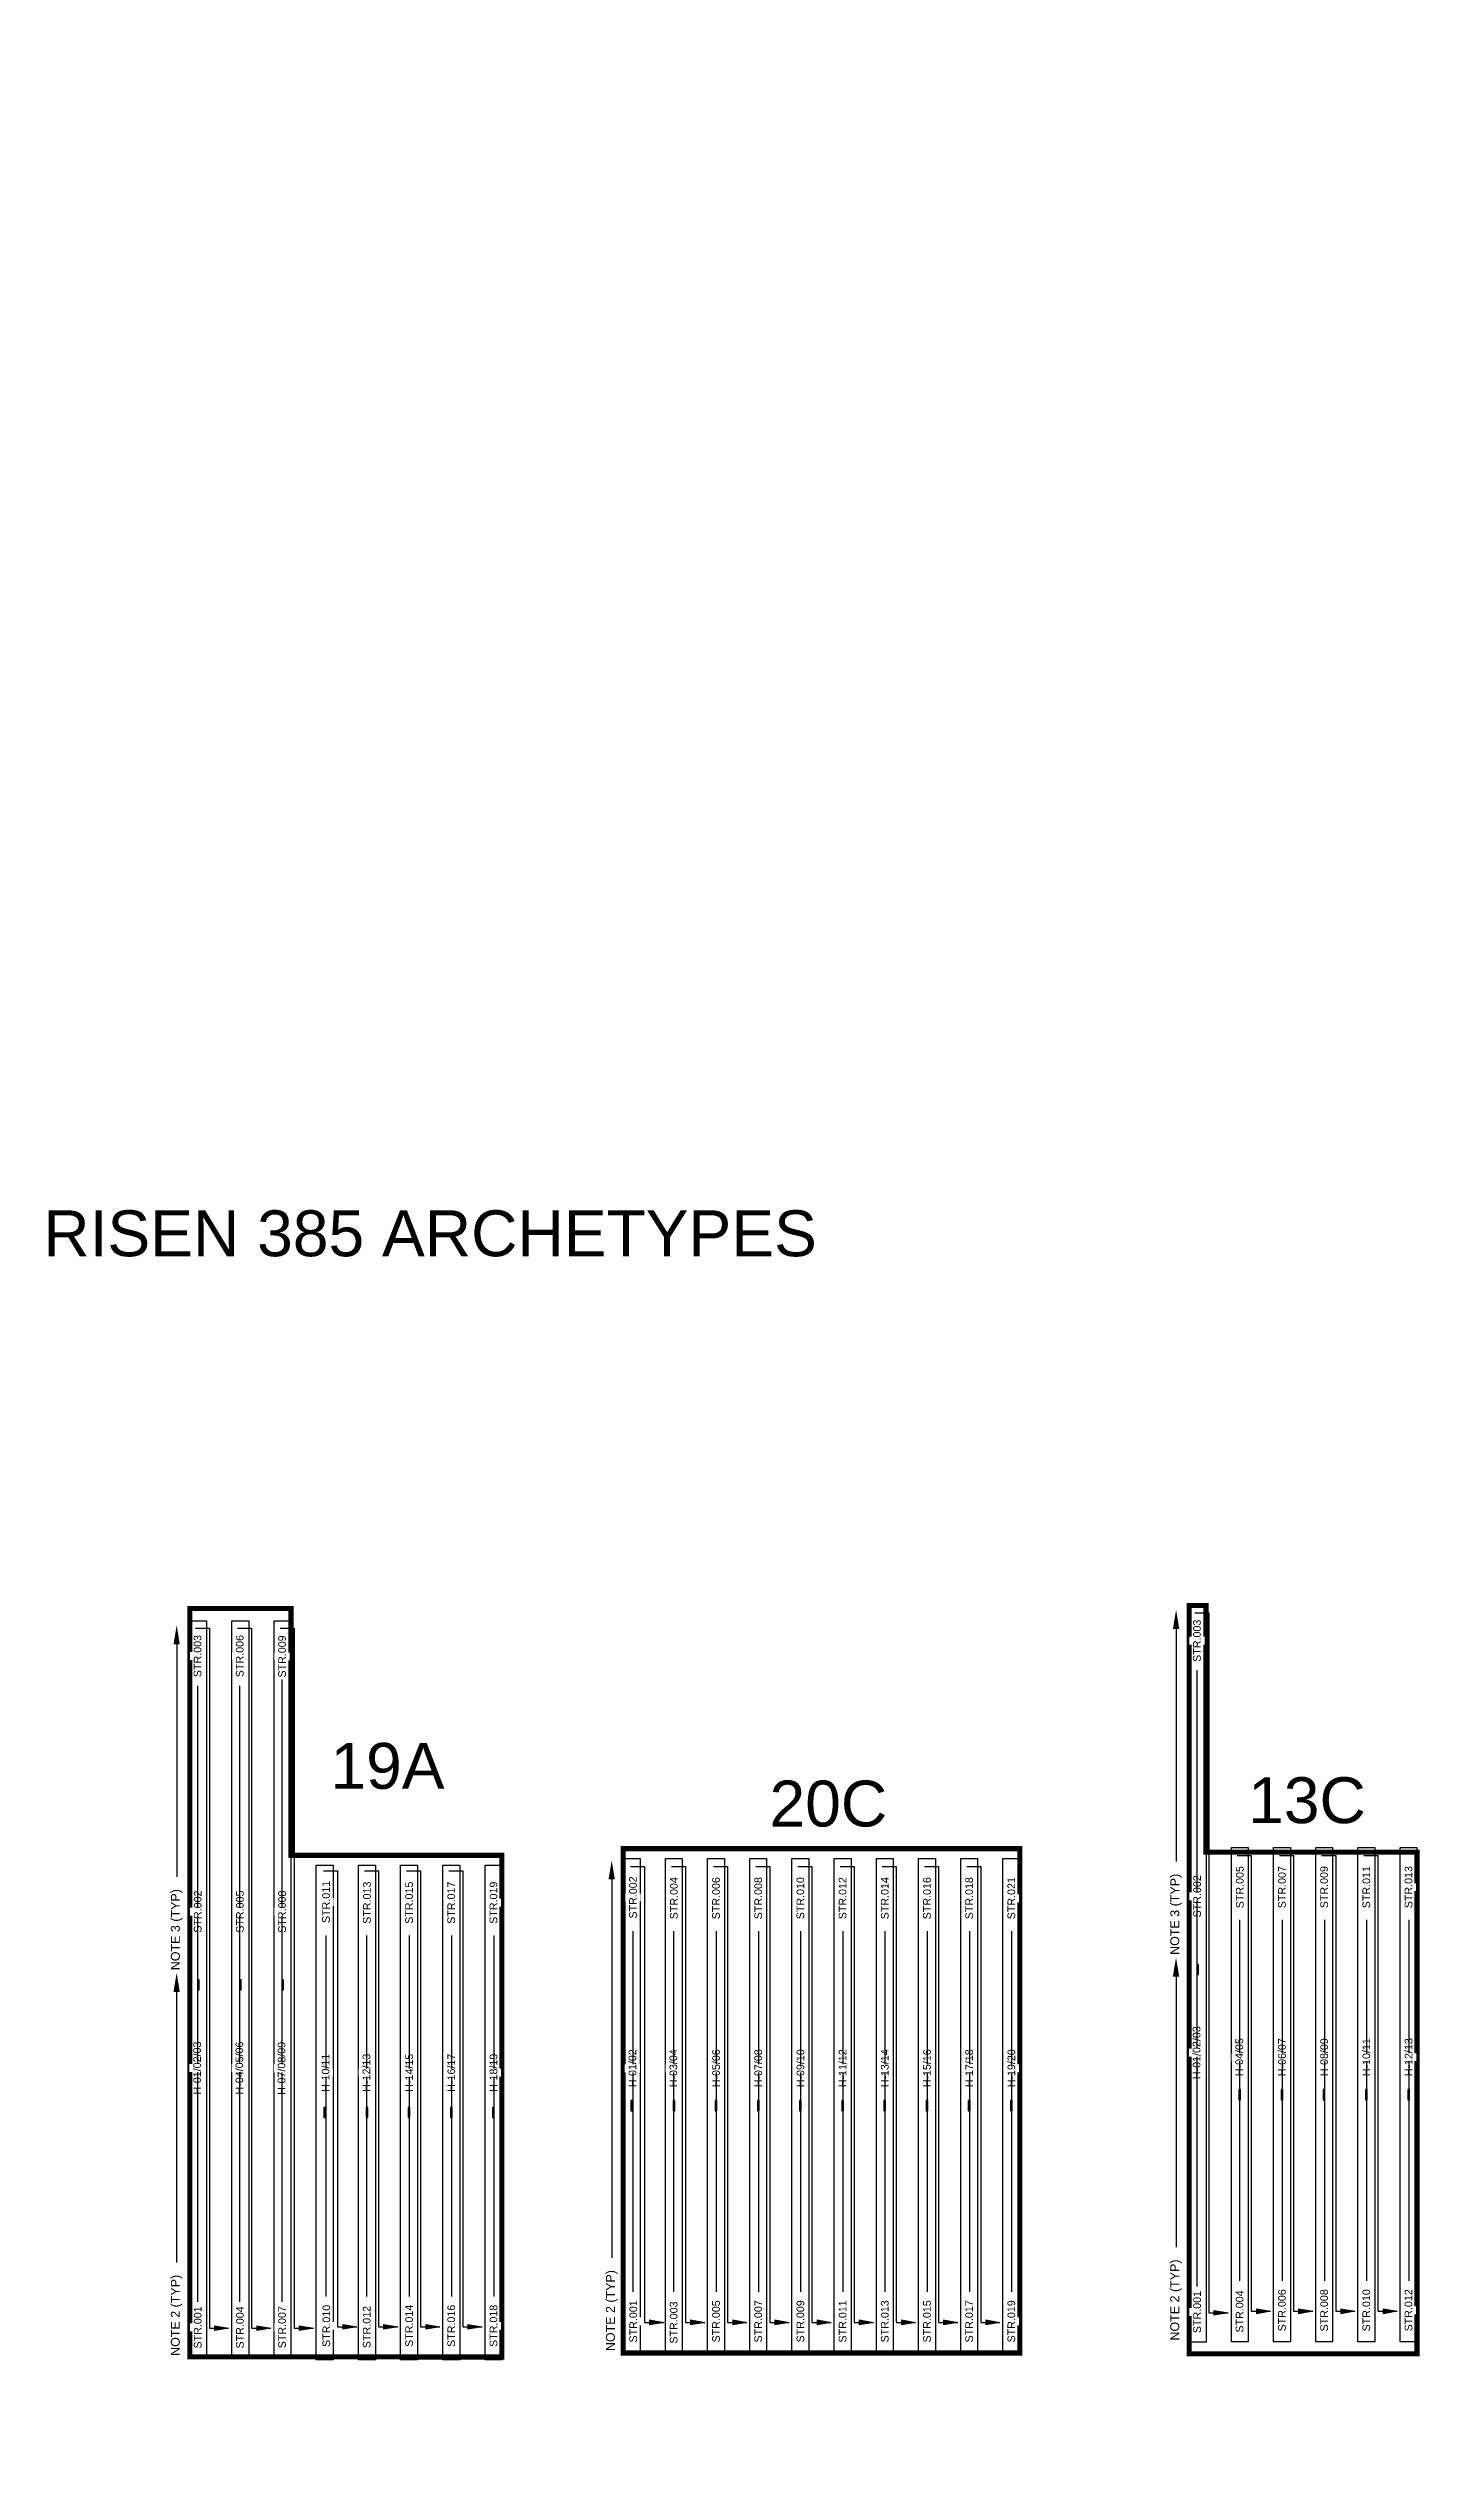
# Model space of a CAD drawing. Header units: inches. Extents: x -4 to 3761, y -12 to 63679.
# Drawn here: x 3224 to 3761, y 1836 to 2786 of the extents above; entities that cross this region are included whole.
import ezdxf
from ezdxf import colors
from ezdxf.entities.mleader import LeaderData, LeaderLine
from ezdxf.math import Vec2, Vec3

# ---------------------------------------------------------------- set-up
doc = ezdxf.new("R2010")
doc.units = ezdxf.units.IN
doc.header["$MEASUREMENT"] = 0
for name, color, linetype in [('E-TEXT', 7, 'Continuous'), ('G-ANNO-TEXT', 1, 'Continuous'), ('PV-LBD ARCHETYPES', 7, 'Continuous'), ('PVcase PV Modules (optimised)', 142, 'Continuous'), ('RISEN', 130, 'Continuous')]:
    doc.layers.add(name, color=color, linetype=linetype)
doc.styles.add('NEI-A', font='arial.ttf')

# ---------------------------------------------------------------- blocks, each defined once
blk = doc.blocks.new('1P58@52DEG F TR ID1 PVBlock')
at = {"color": 0}
blk.add_polyline3d([(0, 1.1355, 0), (0, -192.7565, 0), (-6.614, -192.7565, 0), (-6.614, 1.1355, 0)], close=True, dxfattribs=at)
at = {"layer": 'PVcase PV Modules (optimised)', "color": 0}
blk.add_lwpolyline([(-2.9763, -93.8105), (-3.6377, -93.8105), (-3.6377, -97.8105), (-2.9763, -97.8105)], close=True, dxfattribs=at)
blk = doc.blocks.new('1P87@52DEG F TR ID1 PVBlock')
at = {"color": 0}
blk.add_polyline3d([(0, 1.1355, 0), (0, -287.7025, 0), (-6.614, -287.7025, 0), (-6.614, 1.1355, 0)], close=True, dxfattribs=at)
at = {"layer": 'PVcase PV Modules (optimised)', "color": 0}
blk.add_lwpolyline([(-2.9763, -142.9205), (-3.6377, -142.9205), (-3.6377, -146.9205), (-2.9763, -146.9205)], close=True, dxfattribs=at)
blk = doc.blocks.new('_ClosedBlank')
at = {"color": 0, "linetype": 'ByBlock', "lineweight": -2}
for p, q in [((-1, 0.17), (0, 0)), ((-1, 0.17), (-1, -0.17)), ((0, 0), (-1, -0.17))]:
    blk.add_line(p, q, dxfattribs=at)
blk = doc.blocks.new('AR')
h = blk.add_hatch(color=256)
h.dxf.hatch_style = 1
h.paths.add_polyline_path([(0, 0.03), (0, -0.03), (0.18, 0)])
at = {"xscale": 0.1800047113158301, "yscale": 0.1800047113158301, "zscale": 0.1800047113158301}
blk.add_blockref('_ClosedBlank', (0.18, 0), dxfattribs=at)

msp = doc.modelspace()

# ---------------------------------------------------------------- linework, layer by layer
at = {"const_width": 2}
msp.add_lwpolyline([(3671.01, 2175.83), (3677.62, 2175.83), (3677.62, 2079.07), (3760.3, 2079.07), (3760.3, 1882.36), (3671.01, 1882.36), (3671.01, 2175.83)], dxfattribs=at)
at = {"const_width": 2, "elevation": 5.56}
msp.add_lwpolyline([(3279.3, 2174.6), (3318.98, 2174.6), (3318.98, 2077.83), (3401.65, 2077.83), (3401.65, 1881.13), (3279.3, 1881.14), (3279.3, 2174.6)], dxfattribs=at)
at = {"const_width": 2}
msp.add_lwpolyline([(3449.2, 2080.45), (3604.63, 2080.45), (3604.63, 1882.68), (3449.2, 1882.68)], close=True, dxfattribs=at)
at = {"layer": 'E-TEXT'}
for p, q in [((3281.49, 2166.93, 5.56), (3286.99, 2166.93, 5.56)), ((3286.99, 2166.93, 5.56), (3286.99, 1892.4, 5.56)), ((3298.02, 2166.93, 5.56), (3303.52, 2166.93, 5.56)), ((3303.52, 2166.93, 5.56), (3303.52, 1892.4, 5.56)), ((3673.2, 2172.95, 5.56), (3678.7, 2172.95, 5.56)), ((3678.7, 2172.95, 5.56), (3678.7, 1898.42, 5.56)), ((3674.14, 1908.77, 5.56), (3674.14, 2150.31, 5.56)), ((3282.43, 1902.76, 5.56), (3282.43, 2144.3, 5.56)), ((3298.97, 1902.76, 5.56), (3298.97, 2144.3, 5.56)), ((3315.49, 1902.76, 5.56), (3315.49, 2146.78, 5.56)), ((3331.73, 2071.72, 5.56), (3337.23, 2071.72, 5.56)), ((3452.03, 2073.47), (3457.53, 2073.47)), ((3534.21, 2073.47), (3539.7, 2073.47)), ((3539.7, 2073.47), (3539.7, 1894.74)), ((3303.52, 1892.4, 5.56), (3311.08, 1892.4, 5.56)), ((3678.7, 1898.42, 5.56), (3686.26, 1898.42, 5.56))]:
    msp.add_line(p, q, dxfattribs=at)

# ---------------------------------------------------------------- block references
at = {"layer": 'E-TEXT', "xscale": 30.78777906583937, "yscale": 30.78777906583937, "zscale": 30.78777906583937}
for p in [(3305.54, 1892.4, 5.56), (3680.71, 1898.42, 5.56)]:
    msp.add_blockref('AR', p, dxfattribs=at)
at = {"layer": 'RISEN', "rotation": 180}
for p in [(3279.3, 1882.11, 5.56), (3295.83, 1882.11, 5.56), (3312.37, 1882.11, 5.56), (3671.01, 1888.12, 5.56)]:
    msp.add_blockref('1P87@52DEG F TR ID1 PVBlock', p, dxfattribs=at)
at = {"layer": 'RISEN'}
for p in [(3694.16, 2079.77), (3710.7, 2079.77), (3727.23, 2079.77), (3743.77, 2079.77), (3760.3, 2079.77), (3335.51, 2072.82, 5.56), (3352.04, 2072.82, 5.56), (3368.58, 2072.82, 5.56), (3385.11, 2072.82, 5.56), (3401.65, 2072.82, 5.56), (3455.81, 2075.44), (3472.35, 2075.44), (3488.88, 2075.44), (3505.42, 2075.44), (3521.95, 2075.44), (3538.49, 2075.44), (3555.02, 2075.44), (3571.56, 2075.44), (3588.1, 2075.44), (3604.63, 2075.44)]:
    msp.add_blockref('1P58@52DEG F TR ID1 PVBlock', p, dxfattribs=at)

# ---------------------------------------------------------------- texts
at = {"layer": 'PV-LBD ARCHETYPES', "style": 'NEI-A'}
for s, p in [('RISEN 385 ARCHETYPES', (3221.89, 2312.74)), ('20C', (3506.54, 2089.13))]:
    msp.add_text(s, height=18, dxfattribs=at).set_placement(p)
at = {"layer": 'PV-LBD ARCHETYPES', "char_height": 18, "attachment_point": 5, "style": 'NEI-A'}
for s, insert, width in [(' 19A', (3356.8, 2112.78, 10.46), 29.5685), ('13C', (3717.19, 2099.32, -0.33), 56.036)]:
    msp.add_mtext(s, dxfattribs=dict(at, insert=insert, width=width))

# ---------------------------------------------------------------- leaders
at = {"layer": 'G-ANNO-TEXT'}
ml = msp.add_multileader_mtext('Standard', dxfattribs=at)
ml.set_content('NOTE 3 (TYP)', color=256, style='NEI-A')
ml.set_leader_properties()
ml.build(insert=Vec2(0, 0))
ml.multileader.update_dxf_attribs({"dogleg_length": 0.0625, "arrow_head_size": 7.5, "scale": 60})
ctx = ml.context
ctx.base_point, ctx.scale, ctx.char_height, ctx.arrow_head_size, ctx.landing_gap_size, ctx.plane_origin, ctx.plane_x_axis, ctx.plane_y_axis = Vec3(3423.81, 473.95), 60, 3.5, 7.5, 5.4, Vec3(3501.94, 404.69), Vec3(0, 1), Vec3(-1, 0)
notes = []
notes.append((ctx, [(1, (1, 1, 0), (3423.81, 519.74), (0, -1), 3.75, [(0, [(3423.81, 569.52)], 0, [])])]))
ctx.mtext.insert, ctx.mtext.text_direction, ctx.mtext.rotation, ctx.mtext.width, ctx.mtext.flow_direction = Vec3(3421.54, 479.35), Vec3(0, 1), 1.570796, 1027, 5
ml = msp.add_multileader_mtext('Standard', dxfattribs=at)
ml.set_content('NOTE 2 (TYP)', color=256, style='NEI-A')
ml.set_leader_properties()
ml.build(insert=Vec2(0, 0))
ml.multileader.update_dxf_attribs({"dogleg_length": 0.0625, "arrow_head_size": 7.5, "scale": 60})
ctx = ml.context
ctx.base_point, ctx.scale, ctx.char_height, ctx.arrow_head_size, ctx.landing_gap_size, ctx.plane_origin, ctx.plane_x_axis, ctx.plane_y_axis = Vec3(3226.38, 379.25, 5.56), 60, 3.5, 7.5, 5.4, Vec3(3304.52, 309.98, 5.56), Vec3(0, 1), Vec3(-1, 0)
notes.append((ctx, [(1, (1, 1, 0), (3226.38, 425.04, 5.56), (0, -1), 3.75, [(0, [(3226.38, 577.1, 5.56)], 0, [])])]))
ctx.mtext.insert, ctx.mtext.text_direction, ctx.mtext.rotation, ctx.mtext.width, ctx.mtext.flow_direction = Vec3(3224.12, 384.65, 5.56), Vec3(0, 1), 1.570796, 55.295, 5
ml = msp.add_multileader_mtext('Standard', dxfattribs=at)
ml.set_content('NOTE 2 (TYP)', color=256, style='NEI-A')
ml.set_leader_properties()
ml.build(insert=Vec2(0, 0))
ml.multileader.update_dxf_attribs({"dogleg_length": 0.0625, "arrow_head_size": 7.5, "scale": 60})
ctx = ml.context
ctx.base_point, ctx.scale, ctx.char_height, ctx.arrow_head_size, ctx.landing_gap_size, ctx.plane_origin, ctx.plane_x_axis, ctx.plane_y_axis = Vec3(3423.79, 373.1), 60, 3.5, 7.5, 5.4, Vec3(3501.92, 303.83), Vec3(0, 1), Vec3(-1, 0)
notes.append((ctx, [(1, (1, 1, 0), (3423.79, 418.89), (0, -1), 3.75, [(0, [(3423.79, 476.57)], 0, [])])]))
ctx.mtext.insert, ctx.mtext.text_direction, ctx.mtext.rotation, ctx.mtext.width, ctx.mtext.flow_direction = Vec3(3421.52, 378.5), Vec3(0, 1), 1.570796, 55.295, 5
for ctx, leaders in notes:
    for number, flags, end, landing, length, lines in leaders:
        leader = LeaderData()
        leader.index, (leader.has_last_leader_line, leader.has_dogleg_vector, leader.attachment_direction) = number, flags
        leader.last_leader_point, leader.dogleg_vector, leader.dogleg_length = Vec3(end), Vec3(landing), length
        for number, points, colour, breaks in lines:
            line = LeaderLine()
            line.index, line.vertices, line.color, line.breaks = number, Vec3.list(points), colors.encode_raw_color(colour), breaks
            leader.lines.append(line)
        ctx.leaders.append(leader)

# ---------------------------------------------------------------- next in the draw order: texts
at = {"layer": 'G-ANNO-TEXT', "char_height": 3, "attachment_point": 5, "rotation": 90, "style": 'NEI-A', "bg_fill": 3, "box_fill_scale": 1.5, "bg_fill_color": 256, "bg_fill_transparency": 0}
for s, width, heights, insert in [('STR.003', 0.0823, [0], (3674.08, 2161.97, 5.56)), ('STR.003', 0.0823, [0], (3282.36, 2155.96, 5.56)), ('STR.006', 0.0823, [0], (3298.9, 2155.96, 5.56)), ('STR.009', 0.0963, [0], (3315.49, 2155.8, 5.56)), ('STR.005', 0.0823, [0], (3690.88, 2065.34)), ('STR.007', 3, [4.78], (3707.4, 2065.34)), ('STR.009', 0.0963, [0], (3723.93, 2065.34)), ('STR.011', 0.0963, [0], (3740.47, 2065.34)), ('STR.013', 0.0963, [0], (3757, 2065.34)), ('STR.002', 0.0963, [0], (3282.43, 2055.75, 5.56)), ('STR.005', 0.0963, [0], (3298.97, 2055.75, 5.56)), ('STR.008', 0.0963, [0], (3315.49, 2055.74, 5.56)), ('STR.013', 0.0823, [0], (3348.76, 2059.25, 5.56)), ('STR.015', 3, [4.78], (3365.28, 2059.25, 5.56)), ('STR.017', 0.0963, [0], (3381.81, 2059.25, 5.56)), ('STR.019', 0.0963, [0], (3398.35, 2059.25, 5.56)), ('STR.004', 0.0823, [0], (3469.07, 2061.01)), ('STR.006', 3, [4.78], (3485.58, 2061.01)), ('STR.008', 0.0963, [0], (3502.12, 2061.01)), ('STR.010', 0.0963, [0], (3518.65, 2061.01)), ('STR.012', 0.0963, [0], (3535.19, 2061.01)), ('STR.014', 0.0963, [0], (3551.72, 2061.01)), ('STR.016', 0.0963, [0], (3568.26, 2061.01)), ('STR.018', 0.0963, [0], (3584.8, 2061.01)), ('STR.021', 0.0963, [0], (3601.33, 2061.01)), ('STR.002', 0.0963, [0], (3674.14, 2061.76, 5.56)), ('STR.004', 0.0963, [0], (3298.97, 1892.72, 5.56)), ('STR.007', 0.0963, [0], (3315.49, 1892.79, 5.56)), ('STR.014', 0.0963, [0], (3365.28, 1893.33, 5.56)), ('STR.016', 0.0963, [0], (3381.81, 1893.33, 5.56)), ('STR.018', 0.0963, [0], (3398.35, 1893.33, 5.56)), ('STR.001', 0.0963, [0], (3453.15, 1895.07)), ('STR.005', 0.0963, [0], (3485.58, 1895.09)), ('STR.007', 0.0963, [0], (3502.12, 1895.09)), ('STR.009', 0.0963, [0], (3518.65, 1895.09)), ('STR.013', 0.0963, [0], (3551.72, 1895.09)), ('STR.015', 0.0963, [0], (3568.26, 1895.09)), ('STR.017', 0.0963, [0], (3584.8, 1895.09)), ('STR.019', 0.0963, [0], (3601.33, 1895.09)), ('STR.001', 0.0963, [0], (3674.14, 1898.74, 5.56)), ('STR.004', 0.0963, [0], (3690.78, 1898.95)), ('STR.006', 0.0963, [0], (3707.4, 1899.42)), ('STR.008', 0.0963, [0], (3723.93, 1899.42)), ('STR.010', 0.0963, [0], (3740.47, 1899.42))]:
    msp.add_mtext_dynamic_manual_height_columns(s, width=width, gutter_width=0.561, heights=heights, dxfattribs=dict(at, insert=insert))
at = {"layer": 'G-ANNO-TEXT', "char_height": 3, "width": 0.0823, "attachment_point": 5, "rotation": 90, "style": 'NEI-A', "bg_fill": 3, "box_fill_scale": 1.5, "bg_fill_color": 256, "bg_fill_transparency": 0}
for s, insert in [('H-01/02/03', (3673.94, 2000.44, 5.56)), ('H-01/02/03', (3282.22, 1994.43, 5.56)), ('H-04/05/06', (3298.76, 1994.43, 5.56)), ('H-07/08/09', (3315.29, 1994.32, 5.56))]:
    msp.add_mtext(s, dxfattribs=dict(at, insert=insert))

# ---------------------------------------------------------------- next in the draw order: linework, layer by layer
at = {"layer": 'E-TEXT'}
for p, q in [((3314.69, 2166.96, 5.56), (3320.19, 2166.96, 5.56)), ((3320.19, 2166.96, 5.56), (3320.19, 1892.4, 5.56)), ((3347.76, 2071.72, 5.56), (3353.26, 2071.72, 5.56)), ((3364.29, 2071.72, 5.56), (3369.79, 2071.72, 5.56)), ((3380.83, 2071.72, 5.56), (3386.33, 2071.72, 5.56)), ((3457.53, 2073.47), (3457.53, 1894.74)), ((3468.06, 2073.47), (3473.56, 2073.47)), ((3484.6, 2073.47), (3490.1, 2073.47)), ((3501.13, 2073.47), (3506.63, 2073.47)), ((3517.67, 2073.47), (3523.17, 2073.47)), ((3550.74, 2073.47), (3556.24, 2073.47)), ((3567.28, 2073.47), (3572.78, 2073.47)), ((3583.81, 2073.47), (3589.31, 2073.47)), ((3689.88, 2077.81), (3695.37, 2077.81)), ((3706.41, 2077.81), (3711.91, 2077.81)), ((3722.95, 2077.81), (3728.45, 2077.81)), ((3739.48, 2077.81), (3744.98, 2077.81)), ((3690.88, 1910.96), (3690.88, 2052.48)), ((3707.6, 1910.96), (3707.6, 2052.48)), ((3724.14, 1910.96), (3724.14, 2052.48)), ((3740.67, 1910.96), (3740.67, 2052.48)), ((3365.48, 1904.87, 5.56), (3365.48, 2046.39, 5.56)), ((3382.02, 1904.87, 5.56), (3382.02, 2046.39, 5.56)), ((3398.56, 1904.87, 5.56), (3398.56, 2046.39, 5.56)), ((3453.04, 1906.63), (3453.04, 2048.15)), ((3485.79, 1906.63), (3485.79, 2048.15)), ((3502.32, 1906.63), (3502.32, 2048.15)), ((3518.86, 1906.63), (3518.86, 2048.15)), ((3551.93, 1906.63), (3551.93, 2048.15)), ((3568.47, 1906.63), (3568.47, 2048.15)), ((3585, 1906.63), (3585, 2048.15)), ((3601.54, 1906.63), (3601.54, 2048.15)), ((3286.99, 1892.4, 5.56), (3294.54, 1892.4, 5.56)), ((3320.19, 1892.4, 5.56), (3327.75, 1892.4, 5.56)), ((3369.79, 1892.94, 5.56), (3377.35, 1892.94, 5.56)), ((3386.33, 1892.94, 5.56), (3393.89, 1892.94, 5.56)), ((3457.53, 1894.7), (3465.09, 1894.7)), ((3490.1, 1894.7), (3497.65, 1894.7)), ((3506.63, 1894.7), (3514.19, 1894.7)), ((3523.17, 1894.7), (3530.73, 1894.7)), ((3539.7, 1894.7), (3547.26, 1894.7)), ((3556.24, 1894.7), (3563.8, 1894.7)), ((3572.78, 1894.7), (3580.33, 1894.7)), ((3589.31, 1894.7), (3596.87, 1894.7)), ((3695.37, 1899.03), (3702.93, 1899.03)), ((3711.91, 1899.03), (3719.47, 1899.03)), ((3728.45, 1899.03), (3736, 1899.03)), ((3744.98, 1899.03), (3752.54, 1899.03))]:
    msp.add_line(p, q, dxfattribs=at)

# ---------------------------------------------------------------- next in the draw order: block references
at = {"layer": 'E-TEXT', "xscale": 30.78777906583937, "yscale": 30.78777906583937, "zscale": 30.78777906583937}
for p in [(3289, 1892.4, 5.56), (3322.21, 1892.4, 5.56), (3371.81, 1892.94, 5.56), (3388.34, 1892.94, 5.56), (3459.55, 1894.7), (3492.11, 1894.7), (3508.65, 1894.7), (3525.18, 1894.7), (3541.72, 1894.7), (3558.26, 1894.7), (3574.79, 1894.7), (3591.33, 1894.7), (3697.39, 1899.03), (3713.93, 1899.03), (3730.46, 1899.03), (3747, 1899.03)]:
    msp.add_blockref('AR', p, dxfattribs=at)

# ---------------------------------------------------------------- next in the draw order: leaders
at = {"layer": 'G-ANNO-TEXT'}
ml = msp.add_multileader_mtext('Standard', dxfattribs=at)
ml.set_content('NOTE 3 (TYP)', color=256, style='NEI-A')
ml.set_leader_properties()
ml.build(insert=Vec2(0, 0))
ml.multileader.update_dxf_attribs({"dogleg_length": 0.0625, "arrow_head_size": 7.5, "scale": 60})
ctx = ml.context
ctx.base_point, ctx.scale, ctx.char_height, ctx.arrow_head_size, ctx.landing_gap_size, ctx.plane_origin, ctx.plane_x_axis, ctx.plane_y_axis = Vec3(3274.18, 2027.39, 5.56), 60, 3.5, 7.5, 5.4, Vec3(3352.31, 1958.12, 5.56), Vec3(0, 1), Vec3(-1, 0)
notes = []
notes.append((ctx, [(1, (1, 1, 0), (3274.18, 2073.17, 5.56), (0, -1), 3.75, [(0, [(3274.18, 2168.09, 5.56)], 0, [])])]))
ctx.mtext.insert, ctx.mtext.text_direction, ctx.mtext.rotation, ctx.mtext.width, ctx.mtext.flow_direction = Vec3(3271.91, 2032.79, 5.56), Vec3(0, 1), 1.570796, 1027, 5
ml = msp.add_multileader_mtext('Standard', dxfattribs=at)
ml.set_content('NOTE 3 (TYP)', color=256, style='NEI-A')
ml.set_leader_properties()
ml.build(insert=Vec2(0, 0))
ml.multileader.update_dxf_attribs({"dogleg_length": 0.0625, "arrow_head_size": 7.5, "scale": 60})
ctx = ml.context
ctx.base_point, ctx.scale, ctx.char_height, ctx.arrow_head_size, ctx.landing_gap_size, ctx.plane_origin, ctx.plane_x_axis, ctx.plane_y_axis = Vec3(3665.89, 2033.4, 5.56), 60, 3.5, 7.5, 5.4, Vec3(3744.02, 1964.13, 5.56), Vec3(0, 1), Vec3(-1, 0)
notes.append((ctx, [(1, (1, 1, 0), (3665.89, 2079.19, 5.56), (0, -1), 3.75, [(0, [(3665.89, 2174.11, 5.56)], 0, [])])]))
ctx.mtext.insert, ctx.mtext.text_direction, ctx.mtext.rotation, ctx.mtext.width, ctx.mtext.flow_direction = Vec3(3663.62, 2038.8, 5.56), Vec3(0, 1), 1.570796, 1027, 5
ml = msp.add_multileader_mtext('Standard', dxfattribs=at)
ml.set_content('NOTE 3 (TYP)', color=256, style='NEI-A')
ml.set_leader_properties()
ml.build(insert=Vec2(0, 0))
ml.multileader.update_dxf_attribs({"dogleg_length": 0.0625, "arrow_head_size": 7.5, "scale": 60})
ctx = ml.context
ctx.base_point, ctx.scale, ctx.char_height, ctx.arrow_head_size, ctx.landing_gap_size, ctx.plane_origin, ctx.plane_x_axis, ctx.plane_y_axis = Vec3(3316.54, 1644.27), 60, 3.5, 7.5, 5.4, Vec3(3394.67, 1575), Vec3(0, 1), Vec3(-1, 0)
notes.append((ctx, [(1, (1, 1, 0), (3316.54, 1690.05), (0, -1), 3.75, [(0, [(3316.54, 1784.49)], 0, [])])]))
ctx.mtext.insert, ctx.mtext.text_direction, ctx.mtext.rotation, ctx.mtext.width, ctx.mtext.flow_direction = Vec3(3314.27, 1649.67), Vec3(0, 1), 1.570796, 1027, 5
ml = msp.add_multileader_mtext('Standard', dxfattribs=at)
ml.set_content('NOTE 2 (TYP)', color=256, style='NEI-A')
ml.set_leader_properties()
ml.build(insert=Vec2(0, 0))
ml.multileader.update_dxf_attribs({"dogleg_length": 0.0625, "arrow_head_size": 7.5, "scale": 60})
ctx = ml.context
ctx.base_point, ctx.scale, ctx.char_height, ctx.arrow_head_size, ctx.landing_gap_size, ctx.plane_origin, ctx.plane_x_axis, ctx.plane_y_axis = Vec3(3665.87, 1882.17, 5.56), 60, 3.5, 7.5, 5.4, Vec3(3744.01, 1812.9, 5.56), Vec3(0, 1), Vec3(-1, 0)
notes.append((ctx, [(1, (1, 1, 0), (3665.87, 1927.95, 5.56), (0, -1), 3.75, [(0, [(3665.87, 2037.79, 5.56)], 0, [])])]))
ctx.mtext.insert, ctx.mtext.text_direction, ctx.mtext.rotation, ctx.mtext.width, ctx.mtext.flow_direction = Vec3(3663.61, 1887.57, 5.56), Vec3(0, 1), 1.570796, 55.295, 5
ml = msp.add_multileader_mtext('Standard', dxfattribs=at)
ml.set_content('NOTE 2 (TYP)', color=256, style='NEI-A')
ml.set_leader_properties()
ml.build(insert=Vec2(0, 0))
ml.multileader.update_dxf_attribs({"dogleg_length": 0.0625, "arrow_head_size": 7.5, "scale": 60})
ctx = ml.context
ctx.base_point, ctx.scale, ctx.char_height, ctx.arrow_head_size, ctx.landing_gap_size, ctx.plane_origin, ctx.plane_x_axis, ctx.plane_y_axis = Vec3(3316.52, 1496.01), 60, 3.5, 7.5, 5.4, Vec3(3394.66, 1426.74), Vec3(0, 1), Vec3(-1, 0)
notes.append((ctx, [(1, (1, 1, 0), (3316.52, 1541.79), (0, -1), 3.75, [(0, [(3316.52, 1646.96)], 0, [])])]))
ctx.mtext.insert, ctx.mtext.text_direction, ctx.mtext.rotation, ctx.mtext.width, ctx.mtext.flow_direction = Vec3(3314.25, 1501.41), Vec3(0, 1), 1.570796, 55.295, 5
for ctx, leaders in notes:
    for number, flags, end, landing, length, lines in leaders:
        leader = LeaderData()
        leader.index, (leader.has_last_leader_line, leader.has_dogleg_vector, leader.attachment_direction) = number, flags
        leader.last_leader_point, leader.dogleg_vector, leader.dogleg_length = Vec3(end), Vec3(landing), length
        for number, points, colour, breaks in lines:
            line = LeaderLine()
            line.index, line.vertices, line.color, line.breaks = number, Vec3.list(points), colors.encode_raw_color(colour), breaks
            leader.lines.append(line)
        ctx.leaders.append(leader)

# ---------------------------------------------------------------- next in the draw order: texts
at = {"layer": 'G-ANNO-TEXT', "char_height": 3, "attachment_point": 5, "rotation": 90, "style": 'NEI-A', "bg_fill": 3, "box_fill_scale": 1.5, "bg_fill_color": 256, "bg_fill_transparency": 0}
for s, width, insert in [('STR.002', 0.0823, (3453.04, 2061.3)), ('STR.001', 0.0963, (3282.43, 1892.72, 5.56)), ('STR.010', 0.0963, (3332.85, 1893.32, 5.56)), ('STR.003', 0.0963, (3468.97, 1894.62)), ('STR.011', 0.0963, (3535.19, 1895.09)), ('STR.012', 0.0963, (3757, 1899.42))]:
    msp.add_mtext_dynamic_manual_height_columns(s, width=width, gutter_width=0.561, heights=[0], dxfattribs=dict(at, insert=insert))
at = {"layer": 'G-ANNO-TEXT', "char_height": 3, "width": 0.0823, "attachment_point": 5, "rotation": 90, "style": 'NEI-A', "bg_fill": 3, "box_fill_scale": 1.5, "bg_fill_color": 256, "bg_fill_transparency": 0}
for s, insert in [('H-04/05', (3690.67, 1998.67)), ('H-06/07', (3707.41, 1998.67)), ('H-08/09', (3723.95, 1998.67)), ('H-10/11', (3740.48, 1998.67)), ('H-14/15', (3365.3, 1992.58, 5.56)), ('H-16/17', (3381.83, 1992.58, 5.56)), ('H-18/19', (3398.37, 1992.58, 5.56)), ('H-01/02', (3452.83, 1994.33)), ('H-05/06', (3485.6, 1994.33)), ('H-07/08', (3502.13, 1994.33)), ('H-09/10', (3518.67, 1994.33)), ('H-13/14', (3551.74, 1994.33)), ('H-15/16', (3568.28, 1994.33)), ('H-17/18', (3584.81, 1994.33)), ('H-19/20', (3601.35, 1994.33))]:
    msp.add_mtext(s, dxfattribs=dict(at, insert=insert))

# ---------------------------------------------------------------- next in the draw order: linework, layer by layer
at = {"layer": 'E-TEXT'}
for p, q in [((3337.23, 2071.72, 5.56), (3337.23, 1892.99, 5.56)), ((3369.79, 2071.72, 5.56), (3369.79, 1892.99, 5.56)), ((3386.33, 2071.72, 5.56), (3386.33, 1892.99, 5.56)), ((3490.1, 2073.47), (3490.1, 1894.74)), ((3506.63, 2073.47), (3506.63, 1894.74)), ((3523.17, 2073.47), (3523.17, 1894.74)), ((3556.24, 2073.47), (3556.24, 1894.74)), ((3572.78, 2073.47), (3572.78, 1894.74)), ((3589.31, 2073.47), (3589.31, 1894.74)), ((3695.37, 2077.81), (3695.37, 1899.08)), ((3711.91, 2077.81), (3711.91, 1899.08)), ((3728.45, 2077.81), (3728.45, 1899.08)), ((3744.98, 2077.81), (3744.98, 1899.08)), ((3757.21, 1910.96), (3757.21, 2052.48)), ((3332.73, 1904.87, 5.56), (3332.73, 2046.39, 5.56)), ((3469.07, 1906.63), (3469.07, 2048.15)), ((3535.39, 1906.63), (3535.39, 2048.15)), ((3337.23, 1892.94, 5.56), (3344.79, 1892.94, 5.56)), ((3473.56, 1894.7), (3481.12, 1894.7))]:
    msp.add_line(p, q, dxfattribs=at)

# ---------------------------------------------------------------- next in the draw order: block references
at = {"layer": 'E-TEXT', "xscale": 30.78777906583937, "yscale": 30.78777906583937, "zscale": 30.78777906583937}
for p in [(3339.24, 1892.94, 5.56), (3475.58, 1894.7)]:
    msp.add_blockref('AR', p, dxfattribs=at)

# ---------------------------------------------------------------- next in the draw order: leaders
at = {"layer": 'G-ANNO-TEXT'}
ml = msp.add_multileader_mtext('Standard', dxfattribs=at)
ml.set_content('NOTE 2 (TYP)', color=256, style='NEI-A')
ml.set_leader_properties()
ml.build(insert=Vec2(0, 0))
ml.multileader.update_dxf_attribs({"dogleg_length": 0.0625, "arrow_head_size": 7.5, "scale": 60})
ctx = ml.context
ctx.base_point, ctx.scale, ctx.char_height, ctx.arrow_head_size, ctx.landing_gap_size, ctx.plane_origin, ctx.plane_x_axis, ctx.plane_y_axis = Vec3(3274.16, 1876.15, 5.56), 60, 3.5, 7.5, 5.4, Vec3(3352.29, 1806.88, 5.56), Vec3(0, 1), Vec3(-1, 0)
notes = []
notes.append((ctx, [(1, (1, 1, 0), (3274.16, 1921.94, 5.56), (0, -1), 3.75, [(0, [(3274.16, 2031.77, 5.56)], 0, [])])]))
ctx.mtext.insert, ctx.mtext.text_direction, ctx.mtext.rotation, ctx.mtext.width, ctx.mtext.flow_direction = Vec3(3271.89, 1881.55, 5.56), Vec3(0, 1), 1.570796, 55.295, 5
ml = msp.add_multileader_mtext('Standard', dxfattribs=at)
ml.set_content('NOTE 2 (TYP)', color=256, style='NEI-A')
ml.set_leader_properties()
ml.build(insert=Vec2(0, 0))
ml.multileader.update_dxf_attribs({"dogleg_length": 0.0625, "arrow_head_size": 7.5, "scale": 60})
ctx = ml.context
ctx.base_point, ctx.scale, ctx.char_height, ctx.arrow_head_size, ctx.landing_gap_size, ctx.plane_origin, ctx.plane_x_axis, ctx.plane_y_axis = Vec3(3444.68, 1878.02, 5.56), 60, 3.5, 7.5, 5.4, Vec3(3522.82, 1808.75, 5.56), Vec3(0, 1), Vec3(-1, 0)
notes.append((ctx, [(1, (1, 1, 0), (3444.68, 1923.8, 5.56), (0, -1), 3.75, [(0, [(3444.68, 2075.86, 5.56)], 0, [])])]))
ctx.mtext.insert, ctx.mtext.text_direction, ctx.mtext.rotation, ctx.mtext.width, ctx.mtext.flow_direction = Vec3(3442.42, 1883.42, 5.56), Vec3(0, 1), 1.570796, 55.295, 5
ml = msp.add_multileader_mtext('Standard', dxfattribs=at)
ml.set_content('NOTE 2 (TYP)', color=256, style='NEI-A')
ml.set_leader_properties()
ml.build(insert=Vec2(0, 0))
ml.multileader.update_dxf_attribs({"dogleg_length": 0.0625, "arrow_head_size": 7.5, "scale": 60})
ctx = ml.context
ctx.base_point, ctx.scale, ctx.char_height, ctx.arrow_head_size, ctx.landing_gap_size, ctx.plane_origin, ctx.plane_x_axis, ctx.plane_y_axis = Vec3(3379.58, 0.62, 5.56), 60, 3.5, 7.5, 5.4, Vec3(3457.72, -68.65, 5.56), Vec3(0, 1), Vec3(-1, 0)
notes.append((ctx, [(1, (1, 1, 0), (3379.58, 46.41, 5.56), (0, -1), 3.75, [(0, [(3379.58, 198.47, 5.56)], 0, [])])]))
ctx.mtext.insert, ctx.mtext.text_direction, ctx.mtext.rotation, ctx.mtext.width, ctx.mtext.flow_direction = Vec3(3377.32, 6.02, 5.56), Vec3(0, 1), 1.570796, 55.295, 5
for ctx, leaders in notes:
    for number, flags, end, landing, length, lines in leaders:
        leader = LeaderData()
        leader.index, (leader.has_last_leader_line, leader.has_dogleg_vector, leader.attachment_direction) = number, flags
        leader.last_leader_point, leader.dogleg_vector, leader.dogleg_length = Vec3(end), Vec3(landing), length
        for number, points, colour, breaks in lines:
            line = LeaderLine()
            line.index, line.vertices, line.color, line.breaks = number, Vec3.list(points), colors.encode_raw_color(colour), breaks
            leader.lines.append(line)
        ctx.leaders.append(leader)

# ---------------------------------------------------------------- next in the draw order: texts
at = {"layer": 'G-ANNO-TEXT', "char_height": 3, "attachment_point": 5, "rotation": 90, "style": 'NEI-A', "bg_fill": 3, "box_fill_scale": 1.5, "bg_fill_color": 256, "bg_fill_transparency": 0}
for s, width, insert in [('STR.011', 0.0823, (3332.73, 2059.54, 5.56)), ('STR.012', 0.0963, (3348.67, 1892.86, 5.56))]:
    msp.add_mtext_dynamic_manual_height_columns(s, width=width, gutter_width=0.561, heights=[0], dxfattribs=dict(at, insert=insert))
at = {"layer": 'G-ANNO-TEXT', "char_height": 3, "width": 0.0823, "attachment_point": 5, "rotation": 90, "style": 'NEI-A', "bg_fill": 3, "box_fill_scale": 1.5, "bg_fill_color": 256, "bg_fill_transparency": 0}
for s, insert in [('H-12/13', (3757.02, 1998.67)), ('H-10/11', (3332.53, 1992.58, 5.56)), ('H-03/04', (3468.86, 1994.33)), ('H-11/12', (3535.21, 1994.33))]:
    msp.add_mtext(s, dxfattribs=dict(at, insert=insert))

# ---------------------------------------------------------------- next in the draw order: linework, layer by layer
at = {"layer": 'E-TEXT'}
for p, q in [((3473.56, 2073.47), (3473.56, 1894.74)), ((3348.76, 1904.87, 5.56), (3348.76, 2046.39, 5.56)), ((3353.26, 1892.94, 5.56), (3360.82, 1892.94, 5.56))]:
    msp.add_line(p, q, dxfattribs=at)

# ---------------------------------------------------------------- next in the draw order: block references
at = {"layer": 'E-TEXT', "xscale": 30.78777906583937, "yscale": 30.78777906583937, "zscale": 30.78777906583937}
msp.add_blockref('AR', (3355.27, 1892.94, 5.56), dxfattribs=at)

# ---------------------------------------------------------------- next in the draw order: leaders
at = {"layer": 'G-ANNO-TEXT'}
ml = msp.add_multileader_mtext('Standard', dxfattribs=at)
ml.set_content('NOTE 3 (TYP)', color=256, style='NEI-A')
ml.set_leader_properties()
ml.build(insert=Vec2(0, 0))
ml.multileader.update_dxf_attribs({"dogleg_length": 0.0625, "arrow_head_size": 7.5, "scale": 60})
ctx = ml.context
ctx.base_point, ctx.scale, ctx.char_height, ctx.arrow_head_size, ctx.landing_gap_size, ctx.plane_origin, ctx.plane_x_axis, ctx.plane_y_axis = Vec3(3538.83, 1644.27, 5.56), 60, 3.5, 7.5, 5.4, Vec3(3616.97, 1575, 5.56), Vec3(0, 1), Vec3(-1, 0)
notes = []
notes.append((ctx, [(1, (1, 1, 0), (3538.83, 1690.05, 5.56), (0, -1), 3.75, [(0, [(3538.83, 1784.49, 5.56)], 0, [])])]))
ctx.mtext.insert, ctx.mtext.text_direction, ctx.mtext.rotation, ctx.mtext.width, ctx.mtext.flow_direction = Vec3(3536.57, 1649.67, 5.56), Vec3(0, 1), 1.570796, 1027, 5
ml = msp.add_multileader_mtext('Standard', dxfattribs=at)
ml.set_content('NOTE 2 (TYP)', color=256, style='NEI-A')
ml.set_leader_properties()
ml.build(insert=Vec2(0, 0))
ml.multileader.update_dxf_attribs({"dogleg_length": 0.0625, "arrow_head_size": 7.5, "scale": 60})
ctx = ml.context
ctx.base_point, ctx.scale, ctx.char_height, ctx.arrow_head_size, ctx.landing_gap_size, ctx.plane_origin, ctx.plane_x_axis, ctx.plane_y_axis = Vec3(3538.81, 1496.01, 5.56), 60, 3.5, 7.5, 5.4, Vec3(3616.95, 1426.74, 5.56), Vec3(0, 1), Vec3(-1, 0)
notes.append((ctx, [(1, (1, 1, 0), (3538.81, 1541.79, 5.56), (0, -1), 3.75, [(0, [(3538.81, 1646.96, 5.56)], 0, [])])]))
ctx.mtext.insert, ctx.mtext.text_direction, ctx.mtext.rotation, ctx.mtext.width, ctx.mtext.flow_direction = Vec3(3536.55, 1501.41, 5.56), Vec3(0, 1), 1.570796, 55.295, 5
for ctx, leaders in notes:
    for number, flags, end, landing, length, lines in leaders:
        leader = LeaderData()
        leader.index, (leader.has_last_leader_line, leader.has_dogleg_vector, leader.attachment_direction) = number, flags
        leader.last_leader_point, leader.dogleg_vector, leader.dogleg_length = Vec3(end), Vec3(landing), length
        for number, points, colour, breaks in lines:
            line = LeaderLine()
            line.index, line.vertices, line.color, line.breaks = number, Vec3.list(points), colors.encode_raw_color(colour), breaks
            leader.lines.append(line)
        ctx.leaders.append(leader)

# ---------------------------------------------------------------- next in the draw order: texts
at = {"layer": 'G-ANNO-TEXT', "insert": (3348.56, 1992.58, 5.56), "char_height": 3, "width": 0.0823, "attachment_point": 5, "rotation": 90, "style": 'NEI-A', "bg_fill": 3, "box_fill_scale": 1.5, "bg_fill_color": 256, "bg_fill_transparency": 0}
msp.add_mtext('H-12/13', dxfattribs=at)

# ---------------------------------------------------------------- next in the draw order: linework, layer by layer
at = {"layer": 'E-TEXT'}
msp.add_line((3353.26, 2071.72, 5.56), (3353.26, 1892.99, 5.56), dxfattribs=at)

doc.saveas('drawing.dxf')
